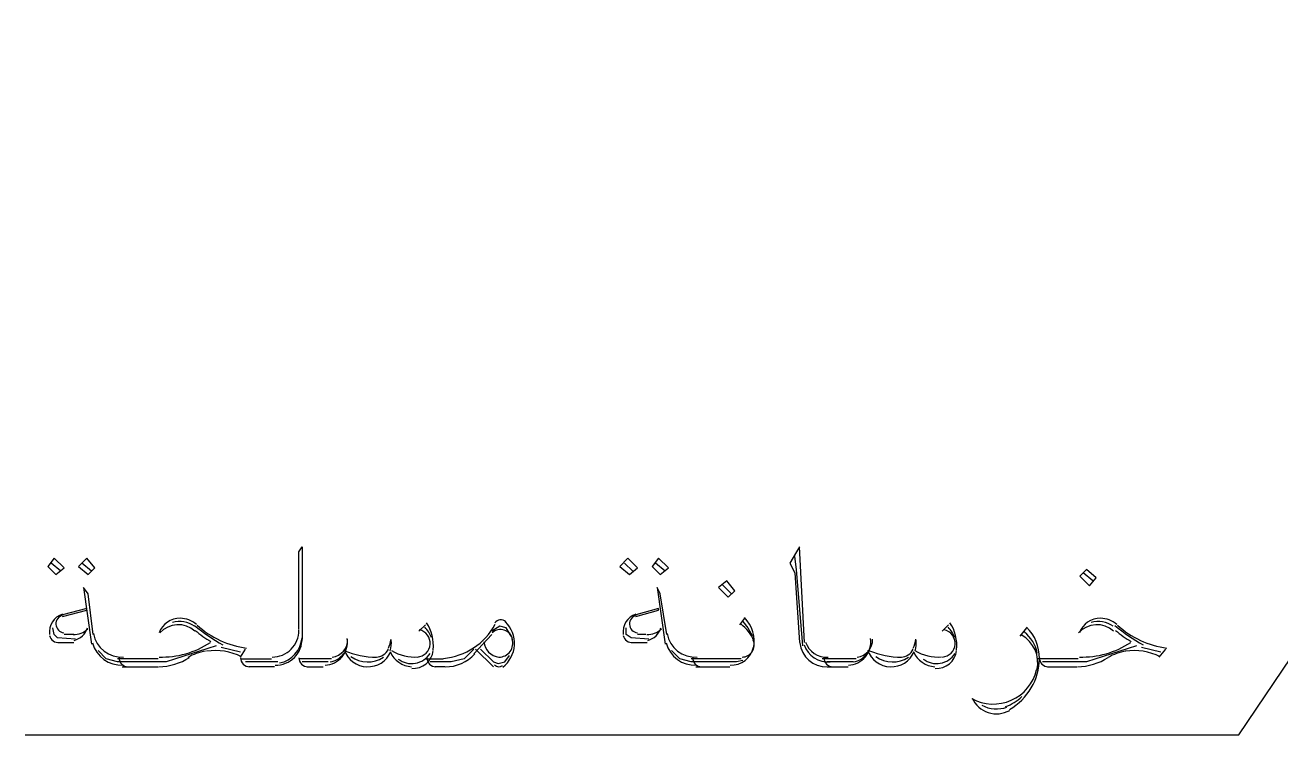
# Model space of a CAD drawing. Header units: millimetres. Extents: x -23396 to 106750, y 116 to 66281.
# Drawn here: x 93094 to 94504, y 37783 to 38580 of the extents above; entities that cross this region are included whole.
import ezdxf

# ---------------------------------------------------------------- set-up
doc = ezdxf.new("R2010")
doc.units = ezdxf.units.MM

# ---------------------------------------------------------------- blocks, each defined once
blk = doc.blocks.new('u14 shaft')
at = {"color": 0}
for p, q in [((-2389, -704.8), (-1764.8, 222.34)), ((-3616.8, -465.635), (-3612.6, -459.3)), ((-3612.6, -459.3), (-3612.6, -579.95)), ((-2962.75, -459.3), (-2967, -465.635)), ((-2956.4, -584.15), (-2962.75, -459.3)), ((-3936.45, -474.115), (-3944.9, -484.65)), ((-3923.75, -486.78), (-3936.45, -474.115)), ((-3894.1, -474.115), (-3904.7, -484.65)), ((-3883.5, -486.78), (-3894.1, -474.115)), ((-3616.8, -567.2), (-3616.8, -465.635)), ((-3187.15, -474.115), (-3197.7, -484.65)), ((-3174.45, -486.78), (-3187.15, -474.115)), ((-3146.9, -474.115), (-3155.4, -484.65)), ((-3134.2, -486.78), (-3146.9, -474.115)), ((-2967, -465.635), (-2975.45, -480.45)), ((-2967, -488.935), (-2969.1, -471.985)), ((-3944.9, -484.65), (-3934.3, -495.265)), ((-3927.95, -491), (-3940.65, -480.45)), ((-3934.3, -495.265), (-3923.75, -486.78)), ((-3904.7, -484.65), (-3892, -495.265)), ((-3887.75, -491), (-3900.45, -480.45)), ((-3892, -495.265), (-3883.5, -486.78)), ((-3197.7, -484.65), (-3185, -495.265)), ((-3180.8, -491), (-3191.35, -480.45)), ((-3185, -495.265), (-3174.45, -486.78)), ((-3155.4, -484.65), (-3144.8, -495.265)), ((-3138.45, -491), (-3151.15, -480.45)), ((-3144.8, -495.265), (-3134.2, -486.78)), ((-2975.45, -480.45), (-2969.1, -493.13)), ((-2958.55, -588.345), (-2967, -488.935)), ((-2588.1, -488.935), (-2596.6, -497.33)), ((-2575.4, -499.465), (-2588.1, -488.935)), ((-3058, -503.735), (-3068.6, -512.215)), ((-3051.65, -520.615), (-3064.35, -507.95)), ((-3047.45, -516.415), (-3058, -503.735)), ((-2969.1, -493.13), (-2962.75, -584.15)), ((-2596.6, -497.33), (-2583.9, -510.085)), ((-2579.65, -503.735), (-2592.35, -493.13)), ((-2583.9, -510.085), (-2575.4, -499.465)), ((-3892, -520.615), (-3898.35, -512.215)), ((-3898.35, -512.215), (-3887.75, -586.285)), ((-3885.65, -573.53), (-3892, -520.615)), ((-3144.8, -520.615), (-3149.05, -512.215)), ((-3149.05, -512.215), (-3138.45, -586.285)), ((-3136.35, -573.53), (-3144.8, -520.615)), ((-3068.6, -512.215), (-3055.9, -524.9)), ((-3055.9, -524.9), (-3047.45, -516.415)), ((-3894.1, -539.7), (-3925.85, -548.185)), ((-3894.1, -541.85), (-3894.1, -539.7)), ((-3146.9, -539.7), (-3176.55, -548.185)), ((-3146.9, -541.85), (-3146.9, -539.7)), ((-3925.85, -550.245), (-3894.1, -541.85)), ((-3176.55, -550.245), (-3146.9, -541.85)), ((-3034.75, -552.38), (-3041.1, -560.865)), ((-3036.85, -556.65), (-3030.5, -565.135)), ((-3936.45, -573.53), (-3938.55, -565.135)), ((-3932.2, -577.815), (-3936.45, -573.53)), ((-3911.05, -573.53), (-3923.75, -573.53)), ((-3451.7, -560.865), (-3460.2, -569.33)), ((-3364.95, -573.53), (-3388.2, -598.965)), ((-3354.35, -563), (-3364.95, -569.33)), ((-3345.9, -565.135), (-3354.35, -563)), ((-3339.55, -575.68), (-3345.9, -565.135)), ((-3189.25, -573.53), (-3189.25, -565.135)), ((-3182.9, -577.815), (-3189.25, -573.53)), ((-3163.85, -573.53), (-3174.45, -573.53)), ((-3030.5, -565.135), (-3024.15, -575.68)), ((-2768.05, -560.865), (-2776.5, -569.33)), ((-2666.45, -565.135), (-2674.9, -575.68)), ((-3908.9, -579.95), (-3932.2, -577.815)), ((-3930.1, -584.15), (-3911.05, -584.15)), ((-3724.75, -588.345), (-3790.4, -609.565)), ((-3693, -596.83), (-3718.4, -590.48)), ((-3159.6, -579.95), (-3182.9, -577.815)), ((-3182.9, -584.15), (-3161.75, -584.15)), ((-2522.5, -588.345), (-2588.1, -609.565)), ((-2490.75, -596.83), (-2516.15, -590.48)), ((-3868.7, -605.3), (-3879.3, -594.77)), ((-3853.9, -609.565), (-3868.7, -605.3)), ((-3800.95, -605.3), (-3853.9, -605.3)), ((-3693, -603.165), (-3686.65, -592.615)), ((-3693, -605.3), (-3652.8, -605.3)), ((-3574.5, -605.3), (-3616.8, -605.3)), ((-3451.7, -605.3), (-3428.45, -605.3)), ((-3400.9, -605.3), (-3417.85, -609.565)), ((-3388.2, -592.615), (-3400.9, -605.3)), ((-3362.8, -615.915), (-3386.1, -592.615)), ((-3379.75, -592.615), (-3362.8, -609.565)), ((-3348, -609.565), (-3341.65, -601.1)), ((-3119.4, -605.3), (-3130, -594.77)), ((-3104.6, -609.565), (-3119.4, -605.3)), ((-3038.95, -605.3), (-3104.6, -605.3)), ((-2888.7, -605.3), (-2933.15, -605.3)), ((-2598.7, -605.3), (-2651.6, -605.3)), ((-2492.85, -603.165), (-2484.4, -592.615)), ((-3841.2, -609.565), (-3853.9, -609.565)), ((-3790.4, -609.565), (-3847.55, -609.565)), ((-3847.55, -615.915), (-3834.85, -615.915)), ((-3841.2, -615.915), (-3800.95, -615.915)), ((-3644.35, -609.565), (-3686.65, -609.565)), ((-3648.55, -615.915), (-3682.45, -615.915)), ((-3578.7, -609.565), (-3612.6, -609.565)), ((-3606.25, -615.915), (-3585.05, -615.915)), ((-3417.85, -609.565), (-3445.35, -609.565)), ((-3426.3, -615.915), (-3439, -615.915)), ((-3362.8, -609.565), (-3356.45, -611.65)), ((-3356.45, -611.65), (-3348, -609.565)), ((-3091.9, -609.565), (-3104.6, -609.565)), ((-3045.3, -609.565), (-3098.25, -609.565)), ((-3098.25, -615.915), (-3085.55, -615.915)), ((-3091.9, -615.915), (-3053.8, -615.915)), ((-3036.85, -607.43), (-3045.3, -609.565)), ((-2892.9, -609.565), (-2926.8, -609.565)), ((-2926.8, -615.915), (-2914.1, -615.915)), ((-2920.45, -615.915), (-2899.25, -615.915)), ((-2588.1, -609.565), (-2645.25, -609.565)), ((-2638.9, -615.915), (-2600.8, -615.915)), ((-3974.55, -704.8), (-2389, -704.8))]:
    blk.add_line(p, q, dxfattribs=at)
for points in [[(-3925.85, -547.215), (-3936.95, -550.795), (-3944, -561.82), (-3942.6, -573.475)], [(-3924.95, -548.395), (-3930.6, -549.56), (-3934.65, -554.655), (-3934.3, -560.44)], [(-3771.85, -552.38), (-3784.2, -552.17), (-3795.35, -559.895), (-3799.4, -571.465)], [(-3752.8, -569.12), (-3766.05, -557.285), (-3786.5, -558.31), (-3798.7, -571.465)], [(-3753.15, -562.93), (-3761.45, -556.86), (-3772.2, -555.08), (-3782.1, -558.095)], [(-3750.55, -560.725), (-3756.5, -555.485), (-3764.1, -552.52), (-3772.05, -552.38)], [(-3354.2, -554.515), (-3357, -554.8), (-3359.45, -556.315), (-3361.05, -558.59)], [(-3346.6, -557.285), (-3348.55, -555.275), (-3351.35, -554.32), (-3354.2, -554.515)], [(-3335.3, -587.66), (-3334.6, -576.3), (-3338.85, -565.205), (-3346.95, -557.285)], [(-3176.55, -547.215), (-3187.65, -550.795), (-3194.7, -561.82), (-3193.3, -573.475)], [(-3175.65, -548.395), (-3181.3, -549.56), (-3185.4, -554.655), (-3185, -560.44)], [(-3022.9, -591.805), (-3020.1, -577.25), (-3024.5, -562.24), (-3034.75, -551.55)], [(-2552.65, -569.12), (-2565.9, -557.285), (-2586.35, -558.31), (-2598.55, -571.465)], [(-2569.6, -552.38), (-2581.95, -552.17), (-2593.05, -559.895), (-2597.1, -571.465)], [(-2553, -562.93), (-2561.3, -556.86), (-2572.05, -555.08), (-2581.95, -558.095)], [(-2548.25, -560.725), (-2554.25, -555.485), (-2561.85, -552.52), (-2569.8, -552.38)], [(-3934.3, -560.44), (-3933.95, -566.155), (-3929.55, -570.78), (-3923.9, -571.395)], [(-3911.75, -573.475), (-3904.7, -574.025), (-3897.65, -571.395), (-3892.7, -566.3)], [(-3910.5, -581.325), (-3902.2, -579.335), (-3895.7, -573.195), (-3893.2, -565.135)], [(-3885.1, -572.435), (-3881.95, -591.24), (-3864.85, -604.47), (-3845.95, -603.095)], [(-3753.15, -562.1), (-3741.55, -571.395), (-3729.2, -579.81), (-3716.15, -587.185)], [(-3752.3, -568.36), (-3745.95, -573.885), (-3739.25, -578.7), (-3731.85, -582.775)], [(-3749.8, -561.555), (-3731.85, -577.745), (-3709.25, -588.205), (-3685.25, -591.45)], [(-3627.05, -592.97), (-3620.55, -586.355), (-3616.8, -577.395), (-3616.8, -568.095)], [(-3445.35, -586.425), (-3444.85, -577.535), (-3450.85, -569.545), (-3459.65, -567.605)], [(-3443.6, -577.675), (-3445.55, -572.65), (-3448.55, -568.095), (-3452.25, -564.235)], [(-3441.5, -593.585), (-3440.1, -581.185), (-3443.1, -568.645), (-3450.15, -558.235)], [(-3428.1, -604.965), (-3399.5, -602.335), (-3373.95, -585.525), (-3360.35, -560.18)], [(-3348.55, -567.955), (-3354, -566.23), (-3360, -567.605), (-3364.25, -571.535)], [(-3337.8, -580.02), (-3338.85, -574.29), (-3342.9, -569.755), (-3348.55, -567.955)], [(-3185, -560.44), (-3184.65, -566.155), (-3180.25, -570.78), (-3174.6, -571.395)], [(-3162.45, -573.475), (-3155.4, -574.025), (-3148.35, -571.395), (-3143.4, -566.3)], [(-3161.2, -581.325), (-3152.9, -579.335), (-3146.4, -573.195), (-3143.9, -565.135)], [(-3135.8, -572.435), (-3132.65, -591.24), (-3115.55, -604.47), (-3096.65, -603.095)], [(-3022.4, -581.875), (-3026.25, -573.265), (-3032.1, -565.68), (-3039.5, -559.895)], [(-2759.55, -586.425), (-2759.05, -577.535), (-2765.05, -569.545), (-2773.85, -567.605)], [(-2759.95, -577.675), (-2761.85, -572.65), (-2764.85, -568.095), (-2768.55, -564.235)], [(-2757.8, -593.585), (-2756.4, -581.185), (-2759.4, -568.645), (-2766.45, -558.235)], [(-2652.5, -597.855), (-2654.45, -587.04), (-2660.45, -577.395), (-2669.1, -570.565)], [(-2649.5, -605.035), (-2649.35, -589.65), (-2655.35, -574.975), (-2666.25, -564.235)], [(-2550.9, -562.1), (-2539.25, -571.395), (-2526.9, -579.81), (-2513.85, -587.185)], [(-2550, -568.36), (-2543.65, -573.885), (-2536.95, -578.7), (-2529.55, -582.775)], [(-2547.55, -561.555), (-2529.55, -577.745), (-2507, -588.205), (-2483, -591.45)], [(-3942.6, -574.925), (-3941.2, -580.905), (-3935.55, -584.905), (-3929.55, -584.01)], [(-3886.5, -584.5), (-3881.75, -602.405), (-3865.2, -614.61), (-3846.85, -613.78)], [(-3799.55, -603.095), (-3775.75, -603.92), (-3752.3, -597.235), (-3732.55, -584.01)], [(-3642.05, -610.89), (-3626.15, -607.575), (-3614.2, -594.13), (-3612.75, -577.885)], [(-3622.8, -603.585), (-3616.3, -596.97), (-3612.6, -588.01), (-3612.6, -578.63)], [(-3573.25, -603.095), (-3561.45, -601.86), (-3552.6, -591.52), (-3553.3, -579.67)], [(-3560.4, -602.76), (-3554.9, -596.145), (-3552.45, -587.445), (-3553.7, -578.91)], [(-3500.05, -591.59), (-3498.3, -587.94), (-3497.05, -583.935), (-3496.55, -579.88)], [(-3497.6, -595.105), (-3496.15, -590.55), (-3495.8, -585.735), (-3496.35, -580.975)], [(-3461.95, -603.165), (-3453.15, -602.475), (-3446.1, -595.385), (-3445.35, -586.425)], [(-3375.35, -583.25), (-3374.3, -593.725), (-3366, -602), (-3355.6, -603.095)], [(-3350.65, -616.32), (-3341.65, -609.445), (-3336, -598.965), (-3335.3, -587.66)], [(-3340.95, -595.86), (-3337.4, -591.17), (-3336.55, -585.05), (-3338.3, -579.455)], [(-3193.3, -574.925), (-3191.9, -580.905), (-3186.25, -584.905), (-3180.25, -584.01)], [(-3137.2, -584.5), (-3132.45, -602.405), (-3115.9, -614.61), (-3097.55, -613.78)], [(-3053.45, -613.78), (-3038.95, -614.115), (-3026.25, -604.345), (-3022.9, -590.215)], [(-3024.7, -596.145), (-3021.7, -591.735), (-3021.15, -586.07), (-3023.25, -581.255)], [(-2962.6, -584.695), (-2960.65, -602.88), (-2944.95, -616.535), (-2926.6, -615.915)], [(-2956.8, -587.185), (-2952, -601.505), (-2937.9, -610.75), (-2922.9, -609.445)], [(-2955, -583.53), (-2950.95, -596.075), (-2938.8, -604.135), (-2925.55, -603.095)], [(-2887.45, -603.095), (-2875.65, -601.86), (-2866.8, -591.52), (-2867.5, -579.67)], [(-2876.7, -602.76), (-2871.25, -596.145), (-2868.75, -587.445), (-2870, -578.91)], [(-2814.25, -591.59), (-2812.5, -587.94), (-2811.25, -583.935), (-2810.75, -579.88)], [(-2811.8, -595.105), (-2810.35, -590.55), (-2810, -585.735), (-2810.55, -580.975)], [(-2776.15, -603.165), (-2767.35, -602.475), (-2760.3, -595.385), (-2759.55, -586.425)], [(-2652.7, -620.115), (-2648.45, -602), (-2656.9, -583.18), (-2673.15, -574.29)], [(-2597.3, -603.095), (-2573.5, -603.92), (-2550, -597.235), (-2530.25, -584.01)], [(-3851.75, -604.205), (-3851.75, -607.29), (-3850.55, -610.255), (-3848.4, -612.46)], [(-3799.75, -615.845), (-3785.65, -615.495), (-3771.85, -611.295), (-3759.85, -603.78)], [(-3739.05, -595.385), (-3747.15, -596.62), (-3754.95, -599.51), (-3762, -603.85)], [(-3691.8, -602.83), (-3705.9, -595.72), (-3721.95, -593.18), (-3737.45, -595.65)], [(-3693, -604.205), (-3693, -607.29), (-3691.8, -610.255), (-3689.65, -612.46)], [(-3651.9, -603.165), (-3642.55, -603.235), (-3633.6, -599.585), (-3627.05, -592.97)], [(-3647.7, -613.78), (-3638.35, -613.855), (-3629.35, -610.13), (-3622.8, -603.585)], [(-3616.8, -604.205), (-3616.8, -607.29), (-3615.6, -610.255), (-3613.45, -612.46)], [(-3582.6, -613.78), (-3573.95, -613.36), (-3566, -609.37), (-3560.4, -602.76)], [(-3576.25, -609.3), (-3569, -608.33), (-3562.65, -604.47), (-3558.25, -598.615)], [(-3557.75, -594.06), (-3553.3, -606.675), (-3541.5, -615.37), (-3528.1, -615.845)], [(-3557.2, -594.89), (-3543.95, -600.48), (-3529.85, -603.305), (-3515.55, -603.165)], [(-3548.9, -602.265), (-3536.4, -611.505), (-3519.45, -611.985), (-3506.4, -603.445)], [(-3528.1, -615.845), (-3514.7, -616.395), (-3502.35, -608.755), (-3496.9, -596.48)], [(-3515.95, -603.165), (-3509.2, -603.095), (-3503.05, -599.105), (-3500.05, -592.97)], [(-3497.4, -596.62), (-3492.45, -607.575), (-3481.9, -614.945), (-3469.9, -615.845)], [(-3495.8, -594.625), (-3485.4, -601.03), (-3473.25, -603.92), (-3461.05, -603.025)], [(-3487.2, -605.72), (-3480.85, -610.605), (-3472.7, -612.6), (-3464.75, -611.225)], [(-3469.55, -617.91), (-3455.45, -619.02), (-3442.9, -608.685), (-3441.3, -594.625)], [(-3464.75, -611.225), (-3456.85, -609.85), (-3449.95, -605.155), (-3445.55, -598.42)], [(-3449.6, -604.205), (-3449.6, -607.29), (-3448.35, -610.255), (-3446.25, -612.46)], [(-3425.6, -615.915), (-3411, -615.985), (-3396.85, -609.85), (-3387, -598.965)], [(-3355.75, -603.165), (-3349.95, -603.305), (-3344.5, -600.625), (-3340.95, -595.86)], [(-3102.45, -604.205), (-3102.45, -607.29), (-3101.25, -610.255), (-3099.1, -612.46)], [(-3037.9, -603.165), (-3032.6, -603.165), (-3027.7, -600.555), (-3024.7, -596.145)], [(-2931, -604.205), (-2931, -607.29), (-2929.8, -610.255), (-2927.65, -612.46)], [(-2898.9, -613.78), (-2890.3, -613.36), (-2882.35, -609.37), (-2876.7, -602.76)], [(-2892.55, -609.3), (-2885.35, -608.33), (-2878.8, -604.47), (-2874.75, -598.615)], [(-2874.05, -594.06), (-2869.65, -606.675), (-2857.8, -615.37), (-2844.4, -615.845)], [(-2871.4, -594.89), (-2858.15, -600.48), (-2844.05, -603.305), (-2829.75, -603.165)], [(-2863.1, -602.265), (-2850.6, -611.505), (-2833.65, -611.985), (-2820.6, -603.445)], [(-2844.4, -615.845), (-2831, -616.395), (-2818.65, -608.755), (-2813.2, -596.48)], [(-2830.15, -603.165), (-2823.4, -603.095), (-2817.25, -599.105), (-2814.25, -592.97)], [(-2813.7, -596.62), (-2808.8, -607.575), (-2798.2, -614.945), (-2786.2, -615.845)], [(-2812.15, -594.625), (-2801.75, -601.03), (-2789.55, -603.92), (-2777.4, -603.025)], [(-2801.4, -605.72), (-2795.05, -610.605), (-2786.9, -612.6), (-2778.95, -611.225)], [(-2785.85, -617.91), (-2771.75, -619.02), (-2759.2, -608.685), (-2757.65, -594.625)], [(-2778.95, -611.225), (-2771.05, -609.85), (-2764.15, -605.155), (-2759.75, -598.42)], [(-2688.65, -671.515), (-2664.65, -657.88), (-2649.7, -632.515), (-2649.5, -604.965)], [(-2649.5, -604.205), (-2649.5, -607.29), (-2648.25, -610.255), (-2646.15, -612.46)], [(-2599.6, -615.845), (-2585.5, -615.495), (-2571.7, -611.295), (-2559.7, -603.78)], [(-2536.8, -595.385), (-2544.9, -596.62), (-2552.65, -599.51), (-2559.7, -603.85)], [(-2491.65, -602.83), (-2505.75, -595.72), (-2521.8, -593.18), (-2537.3, -595.65)], [(-3848.4, -612.46), (-3846.15, -614.665), (-3843.15, -615.915), (-3840.15, -615.915)], [(-3689.65, -612.46), (-3687.4, -614.665), (-3684.4, -615.915), (-3681.4, -615.915)], [(-3613.45, -612.46), (-3611.2, -614.665), (-3608.2, -615.915), (-3605.2, -615.915)], [(-3446.25, -612.46), (-3443.95, -614.665), (-3440.95, -615.915), (-3437.95, -615.915)], [(-3361.25, -613.165), (-3358.6, -616.32), (-3354, -616.815), (-3350.85, -614.33)], [(-3099.1, -612.46), (-3096.85, -614.665), (-3093.85, -615.915), (-3090.85, -615.915)], [(-2927.65, -612.46), (-2925.4, -614.665), (-2922.4, -615.915), (-2919.4, -615.915)], [(-2686.2, -659.59), (-2669.6, -652.215), (-2657.45, -637.47), (-2653.2, -619.78)], [(-2646.15, -612.46), (-2643.85, -614.665), (-2640.85, -615.915), (-2637.85, -615.915)], [(-2693.6, -667.935), (-2685.85, -664.83), (-2678.6, -660.42), (-2672.25, -654.845)], [(-2737.9, -657.315), (-2722, -666.135), (-2702.95, -666.965), (-2686.2, -659.59)], [(-2737.35, -656.77), (-2733.3, -665.73), (-2725.7, -672.555), (-2716.35, -675.59)], [(-2724.65, -666.01), (-2714.6, -671.585), (-2702.6, -672.485), (-2691.85, -668.41)], [(-2716.35, -675.59), (-2707, -678.605), (-2696.95, -677.58), (-2688.3, -672.75)]]:
    blk.add_open_spline(points, degree=3, dxfattribs=at)
blk = doc.blocks.new('upn st')
at = {"linetype": 'Continuous', "xscale": 0.171875, "yscale": 0.171875, "zscale": 0.171875}
blk.add_blockref('u14 shaft', (6951.345, -5502.442), dxfattribs=at)

msp = doc.modelspace()

# ---------------------------------------------------------------- block references
at = {"xscale": 5, "yscale": 5, "zscale": 5}
msp.add_blockref('upn st', (61752.657, 65900.837), dxfattribs=at)

doc.saveas('drawing.dxf')
